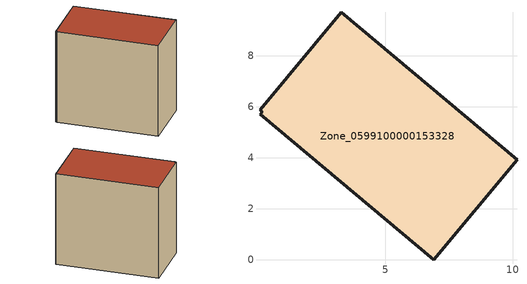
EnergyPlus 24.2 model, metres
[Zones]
Zone_0599100000153328
 floor ground (C_G): 0.08,5.87 3.26,9.69 10.16,3.91 6.9,0 0.09,5.69 0.18,5.78 z0
 wall outside (C_F): 10.16,3.91 3.26,9.69 0.08,5.87 0.18,5.78 0.09,5.69 6.9,0 10.16,3.91 z0:8.41
 roof outside (C_R): 3.26,9.69 0.08,5.87 0.18,5.78 0.09,5.69 6.9,0 10.16,3.91 z8.41
[BUILDING]
Pand.0599100000153328: North Axis=0; Terrain=City; Loads Convergence Tolerance Value=0.04; Temperature Convergence Tolerance Value=0.4; Solar Distribution=FullExterior; Maximum Number of Warmup Days=25; Minimum Number of Warmup Days=1
[Site:Location]
Rotterdam.The.Hague.AP_ZH_NLD Design_Conditions: Latitude=51.96; Longitude=4.45; Time Zone=1; Elevation=-4.5
[SITE:GROUNDTEMPERATURE:BUILDINGSURFACE]
18, 18, 18, 18, 18, 18, 18, 18, 18, 18, 18, 18
[MATERIAL] Thermal Absorptance=0.9; Solar Absorptance=0.7; Visible Absorptance=0.7
Name | Roughness | Thickness | Conductivity | Density | Specific Heat
G.TI.1975-1991 | MediumSmooth | 0.15 | 0.288461 | 540 | 1210
F.TI.1975-1991 | Rough | 0.3 | 0.230769 | 1920 | 840
R.TI.1975-1991 | MediumRough | 0.2 | 0.153846 | 1500 | 1000
[CONSTRUCTION]
C_G: G.TI.1975-1991
C_F: F.TI.1975-1991
C_R: R.TI.1975-1991
[ZONE]
Zone_0599100000153328: Type=1; Multiplier=1; Ceiling Height=Autocalculate; Volume=Autocalculate; Floor Area=autocalculate; Part of Total Floor Area=Yes
[ZONEINFILTRATION:DESIGNFLOWRATE]
Infil_Zone_0599100000153328: Zone or ZoneList or Space or SpaceList=Zone_0599100000153328; Schedule=AlwaysOn; Design Flow Rate Calculation Method=Flow/Area; Flow Rate per Floor Area=0.003; Constant Term Coefficient=1; Temperature Term Coefficient=0; Velocity Term Coefficient=0; Velocity Squared Term Coefficient=0
[HVACTEMPLATE:ZONE:IDEALLOADSAIRSYSTEM]
Zone_0599100000153328: Maximum Heating Supply Air Temperature=50; Minimum Cooling Supply Air Temperature=13; Maximum Heating Supply Air Humidity Ratio=0.0156; Minimum Cooling Supply Air Humidity Ratio=0.0077; Heating Limit=NoLimit; Cooling Limit=NoLimit; Dehumidification Control Type=ConstantSensibleHeatRatio; Cooling Sensible Heat Ratio=0.7; Dehumidification Setpoint=60; Humidification Control Type=None; Humidification Setpoint=30; Outdoor Air Method=None; Outdoor Air Flow Rate per Person=0.00944; Outdoor Air Flow Rate per Zone Floor Area=0; Outdoor Air Flow Rate per Zone=0; Demand Controlled Ventilation Type=None; Outdoor Air Economizer Type=NoEconomizer; Heat Recovery Type=None; Sensible Heat Recovery Effectiveness=0.7; Latent Heat Recovery Effectiveness=0.65
[ZONECONTROL:THERMOSTAT]
ThermostatControl_Zone_0599100000153328: Zone or ZoneList=Zone_0599100000153328; Control Type Schedule=DualSetpointControlType; Control 1=Thermostat_Zone_0599100000153328; Temperature Difference Between Cutout And Setpoint=0
[THERMOSTATSETPOINT:DUALSETPOINT]
Thermostat_Zone_0599100000153328: Heating Setpoint Temperature Schedule=HeatingSetpoint_Zone_0599100000153328; Cooling Setpoint Temperature Schedule=CoolingSetpoint_Zone_0599100000153328
[SCHEDULE:COMPACT]
HeatingSetpoint_Zone_0599100000153328: Through: 12/31, For: AllDays, Until: 24:00, 21
CoolingSetpoint_Zone_0599100000153328: Through: 12/31, For: AllDays, Until: 24:00, 24
DualSetpointControlType: Through: 12/31, For: AllDays, Until: 24:00, 4
AlwaysOn: Through: 12/31, For: AllDays, Until: 24:00, 1
